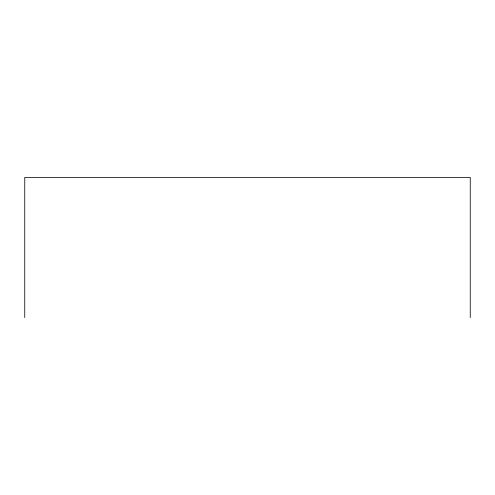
<?xml version="1.0" encoding="UTF-8"?>
<svg xmlns="http://www.w3.org/2000/svg" width="495" height="495" viewBox="0 0 495 495"><rect width="100%" height="100%" fill="white"/><g stroke="black" fill="none" stroke-linecap="round" stroke-linejoin="round"><path stroke-width="0.74" d="M470.25 317.567L470.25 177.433L24.75 177.433L24.75 317.567"/></g></svg>
